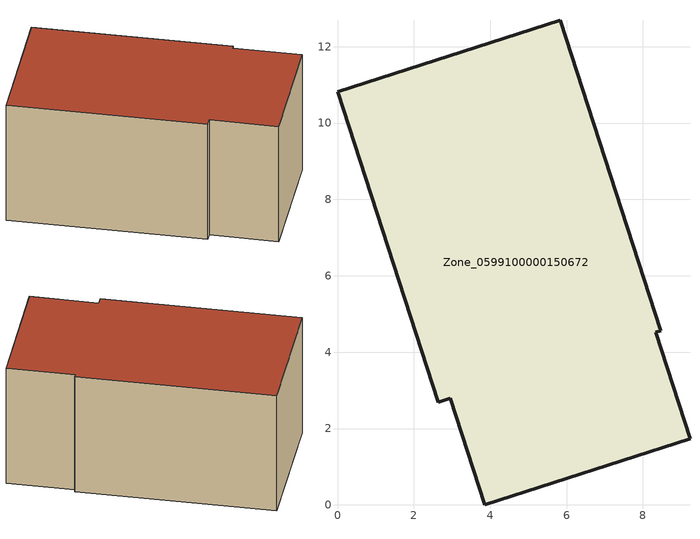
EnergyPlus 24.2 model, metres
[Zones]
Zone_0599100000150672
 floor ground (C_G): 0,10.82 5.83,12.7 8.47,4.57 8.33,4.52 9.23,1.74 3.85,0 2.95,2.79 2.64,2.69 z3.85
 wall outside (C_F): 5.83,12.7 0,10.82 2.64,2.69 2.95,2.79 3.85,0 9.23,1.74 8.33,4.52 8.47,4.57 5.83,12.7 z3.85:9.53
 roof outside (C_R): 8.47,4.57 5.83,12.7 0,10.82 2.64,2.69 2.95,2.79 3.85,0 9.23,1.74 8.33,4.52 z9.53
[BUILDING]
Pand.0599100000150672: North Axis=0; Terrain=City; Loads Convergence Tolerance Value=0.04; Temperature Convergence Tolerance Value=0.4; Solar Distribution=FullExterior; Maximum Number of Warmup Days=25; Minimum Number of Warmup Days=1
[Site:Location]
Rotterdam.The.Hague.AP_ZH_NLD Design_Conditions: Latitude=51.96; Longitude=4.45; Time Zone=1; Elevation=-4.5
[SITE:GROUNDTEMPERATURE:BUILDINGSURFACE]
18, 18, 18, 18, 18, 18, 18, 18, 18, 18, 18, 18
[MATERIAL] Thermal Absorptance=0.9; Solar Absorptance=0.7; Visible Absorptance=0.7
Name | Roughness | Thickness | Conductivity | Density | Specific Heat
G.TC.1946-1964 | MediumSmooth | 0.15 | 1 | 540 | 1210
F.TC.1946-1964 | Rough | 0.3 | 0.857143 | 1920 | 840
R.TC.1946-1964 | MediumRough | 0.2 | 0.235294 | 1500 | 1000
[CONSTRUCTION]
C_G: G.TC.1946-1964
C_F: F.TC.1946-1964
C_R: R.TC.1946-1964
[ZONE]
Zone_0599100000150672: Type=1; Multiplier=1; Ceiling Height=Autocalculate; Volume=Autocalculate; Floor Area=autocalculate; Part of Total Floor Area=Yes
[ZONEINFILTRATION:DESIGNFLOWRATE]
Infil_Zone_0599100000150672: Zone or ZoneList or Space or SpaceList=Zone_0599100000150672; Schedule=AlwaysOn; Design Flow Rate Calculation Method=Flow/Area; Flow Rate per Floor Area=0.003; Constant Term Coefficient=1; Temperature Term Coefficient=0; Velocity Term Coefficient=0; Velocity Squared Term Coefficient=0
[HVACTEMPLATE:ZONE:IDEALLOADSAIRSYSTEM]
Zone_0599100000150672: Maximum Heating Supply Air Temperature=50; Minimum Cooling Supply Air Temperature=13; Maximum Heating Supply Air Humidity Ratio=0.0156; Minimum Cooling Supply Air Humidity Ratio=0.0077; Heating Limit=NoLimit; Cooling Limit=NoLimit; Dehumidification Control Type=ConstantSensibleHeatRatio; Cooling Sensible Heat Ratio=0.7; Dehumidification Setpoint=60; Humidification Control Type=None; Humidification Setpoint=30; Outdoor Air Method=None; Outdoor Air Flow Rate per Person=0.00944; Outdoor Air Flow Rate per Zone Floor Area=0; Outdoor Air Flow Rate per Zone=0; Demand Controlled Ventilation Type=None; Outdoor Air Economizer Type=NoEconomizer; Heat Recovery Type=None; Sensible Heat Recovery Effectiveness=0.7; Latent Heat Recovery Effectiveness=0.65
[ZONECONTROL:THERMOSTAT]
ThermostatControl_Zone_0599100000150672: Zone or ZoneList=Zone_0599100000150672; Control Type Schedule=DualSetpointControlType; Control 1=Thermostat_Zone_0599100000150672; Temperature Difference Between Cutout And Setpoint=0
[THERMOSTATSETPOINT:DUALSETPOINT]
Thermostat_Zone_0599100000150672: Heating Setpoint Temperature Schedule=HeatingSetpoint_Zone_0599100000150672; Cooling Setpoint Temperature Schedule=CoolingSetpoint_Zone_0599100000150672
[SCHEDULE:COMPACT]
HeatingSetpoint_Zone_0599100000150672: Through: 12/31, For: AllDays, Until: 24:00, 21
CoolingSetpoint_Zone_0599100000150672: Through: 12/31, For: AllDays, Until: 24:00, 24
DualSetpointControlType: Through: 12/31, For: AllDays, Until: 24:00, 4
AlwaysOn: Through: 12/31, For: AllDays, Until: 24:00, 1
